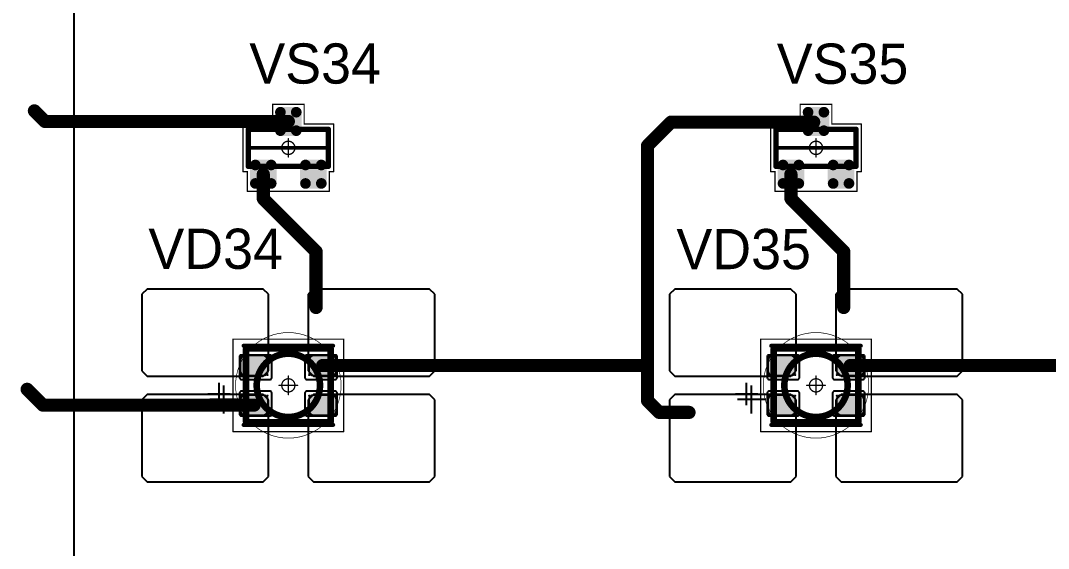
# Model space of a CAD drawing. Header units: millimetres. Extents: x 0 to 400, y 0 to 511.
# Drawn here: x 49.85 to 88.81, y 235.32 to 255.32 of the extents above; entities that cross this region are included whole.
import ezdxf

# ---------------------------------------------------------------- set-up
doc = ezdxf.new("R2010")
doc.units = ezdxf.units.MM
for name, color, linetype in [('Mechanical13', 56, 'Continuous'), ('Mechanical15', 56, 'Continuous'), ('Mechanical2', 216, 'Continuous'), ('TopLayer', 1, 'Continuous'), ('TopOverlay', 2, 'Continuous'), ('TopPaste', 8, 'Continuous'), ('TopSolder', 216, 'Continuous')]:
    doc.layers.add(name, color=color, linetype=linetype)

# ---------------------------------------------------------------- blocks, each defined once
blk = doc.blocks.new('SOT23_562')
at = {"layer": 'Mechanical13', "const_width": 0.2}
for points in [[(-0.7, 1.52), (0.7, 1.52)], [(-0.7, 1.52), (-0.7, -1.52)], [(0.7, 1.52), (0.7, -1.52)], [(-0.7, -1.52), (0.7, -1.52)]]:
    blk.add_lwpolyline(points, dxfattribs=at)
at = {"layer": 'Mechanical13', "const_width": 0.1}
for points in [[(-0.75, 1.52, 1), (-0.65, 1.52, 1)], [(-0.75, 1.52, 1), (-0.65, 1.52, 1)], [(0.65, 1.52, 1), (0.75, 1.52, 1)], [(0.65, 1.52, 1), (0.75, 1.52, 1)], [(-0.75, -1.52, 1), (-0.65, -1.52, 1)], [(-0.75, -1.52, 1), (-0.65, -1.52, 1)], [(0.65, -1.52, 1), (0.75, -1.52, 1)], [(0.65, -1.52, 1), (0.75, -1.52, 1)]]:
    blk.add_lwpolyline(points, format="xyb", close=True, dxfattribs=at)
at = {"layer": 'Mechanical15', "const_width": 0.05}
for points in [[(-1.65, 1.55), (-1.65, -1.55)], [(-1.65, 1.55), (-0.9, 1.55)], [(-0.9, 1.72), (-0.9, 1.55)], [(-0.9, 1.72), (0.9, 1.72)], [(0.9, 1.72), (0.9, 0.6)], [(0.9, 0.6), (1.65, 0.6)], [(1.65, 0.6), (1.65, -0.6)], [(-0.35, 0), (0.35, 0)], [(0, 0.35), (0, -0.35)], [(0.9, -0.6), (1.65, -0.6)], [(0.9, -0.6), (0.9, -1.72)], [(-1.65, -1.55), (-0.9, -1.55)], [(-0.9, -1.55), (-0.9, -1.72)], [(-0.9, -1.72), (0.9, -1.72)]]:
    blk.add_lwpolyline(points, dxfattribs=at)
at = {"layer": 'Mechanical15'}
for points, const_width in [([(-1.662, 1.55, 1), (-1.637, 1.55, 1)], 0.025), ([(-1.662, 1.55, 1), (-1.637, 1.55, 1)], 0.025), ([(-0.913, 1.72, 1), (-0.888, 1.72, 1)], 0.025), ([(-0.913, 1.72, 1), (-0.888, 1.72, 1)], 0.025), ([(-0.913, 1.55, 1), (-0.888, 1.55, 1)], 0.025), ([(-0.913, 1.55, 1), (-0.888, 1.55, 1)], 0.025), ([(0.888, 1.72, 1), (0.913, 1.72, 1)], 0.025), ([(0.888, 1.72, 1), (0.913, 1.72, 1)], 0.025), ([(0.888, 0.6, 1), (0.913, 0.6, 1)], 0.025), ([(0.888, 0.6, 1), (0.913, 0.6, 1)], 0.025), ([(1.637, 0.6, 1), (1.662, 0.6, 1)], 0.025), ([(1.637, 0.6, 1), (1.662, 0.6, 1)], 0.025), ([(-0.362, 0, 1), (-0.337, 0, 1)], 0.025), ([(0.25, 0, 1), (-0.25, 0, 1)], 0.05), ([(-0.262, 0, 1), (-0.238, 0, 1)], 0.025), ([(-0.012, 0.35, 1), (0.012, 0.35, 1)], 0.025), ([(0.238, 0, 1), (0.262, 0, 1)], 0.025), ([(0.337, 0, 1), (0.362, 0, 1)], 0.025), ([(-0.012, -0.35, 1), (0.012, -0.35, 1)], 0.025), ([(0.888, -0.6, 1), (0.913, -0.6, 1)], 0.025), ([(0.888, -0.6, 1), (0.913, -0.6, 1)], 0.025), ([(1.637, -0.6, 1), (1.662, -0.6, 1)], 0.025), ([(1.637, -0.6, 1), (1.662, -0.6, 1)], 0.025), ([(-1.662, -1.55, 1), (-1.637, -1.55, 1)], 0.025), ([(-1.662, -1.55, 1), (-1.637, -1.55, 1)], 0.025), ([(-0.913, -1.55, 1), (-0.888, -1.55, 1)], 0.025), ([(-0.913, -1.55, 1), (-0.888, -1.55, 1)], 0.025), ([(-0.913, -1.72, 1), (-0.888, -1.72, 1)], 0.025), ([(-0.913, -1.72, 1), (-0.888, -1.72, 1)], 0.025), ([(0.888, -1.72, 1), (0.913, -1.72, 1)], 0.025), ([(0.888, -1.72, 1), (0.913, -1.72, 1)], 0.025)]:
    blk.add_lwpolyline(points, format="xyb", close=True, dxfattribs=dict(at, const_width=const_width))
at = {"layer": 'TopLayer', "const_width": 0.1}
for points in [[(-1.4, 1.25, 1), (-1.3, 1.25, 1)], [(-0.7, 1.25, 1), (-0.6, 1.25, 1)], [(-1.4, 0.65, 1), (-1.3, 0.65, 1)], [(-0.7, 0.65, 1), (-0.6, 0.65, 1)], [(0.6, 0.3, 1), (0.7, 0.3, 1)], [(1.3, 0.3, 1), (1.4, 0.3, 1)], [(0.6, -0.3, 1), (0.7, -0.3, 1)], [(1.3, -0.3, 1), (1.4, -0.3, 1)], [(-1.4, -0.65, 1), (-1.3, -0.65, 1)], [(-0.7, -0.65, 1), (-0.6, -0.65, 1)], [(-1.4, -1.25, 1), (-1.3, -1.25, 1)], [(-0.7, -1.25, 1), (-0.6, -1.25, 1)]]:
    blk.add_lwpolyline(points, format="xyb", close=True, dxfattribs=at)
at = {"layer": 'TopLayer'}
for points in [[(-1.45, 1.25), (-1.45, 0.65), (-0.55, 1.25), (-0.55, 0.65)], [(-1.35, 1.35), (-1.35, 0.55), (-0.65, 1.35), (-0.65, 0.55)], [(0.65, 0.4), (0.65, -0.4), (1.35, 0.4), (1.35, -0.4)], [(0.55, 0.3), (0.55, -0.3), (1.45, 0.3), (1.45, -0.3)], [(-1.45, -0.65), (-1.45, -1.25), (-0.55, -0.65), (-0.55, -1.25)], [(-1.35, -0.55), (-1.35, -1.35), (-0.65, -0.55), (-0.65, -1.35)]]:
    blk.add_solid(points, dxfattribs=at)
at = {"layer": 'TopOverlay', "const_width": 0.15}
blk.add_lwpolyline([(0, 1.5), (0, -1.5)], dxfattribs=at)
at = {"layer": 'TopOverlay', "const_width": 0.075}
for points in [[(-0.038, 1.5, 1), (0.038, 1.5, 1)], [(-0.038, -1.5, 1), (0.038, -1.5, 1)]]:
    blk.add_lwpolyline(points, format="xyb", close=True, dxfattribs=at)
at = {"layer": 'TopPaste', "const_width": 0.075}
for points in [[(-1.387, 1.25, 1), (-1.313, 1.25, 1)], [(-0.687, 1.25, 1), (-0.613, 1.25, 1)], [(-1.387, 0.65, 1), (-1.313, 0.65, 1)], [(-0.687, 0.65, 1), (-0.613, 0.65, 1)], [(0.613, 0.3, 1), (0.687, 0.3, 1)], [(1.313, 0.3, 1), (1.387, 0.3, 1)], [(0.613, -0.3, 1), (0.687, -0.3, 1)], [(1.313, -0.3, 1), (1.387, -0.3, 1)], [(-1.387, -0.65, 1), (-1.313, -0.65, 1)], [(-0.687, -0.65, 1), (-0.613, -0.65, 1)], [(-1.387, -1.25, 1), (-1.313, -1.25, 1)], [(-0.687, -1.25, 1), (-0.613, -1.25, 1)]]:
    blk.add_lwpolyline(points, format="xyb", close=True, dxfattribs=at)
at = {"layer": 'TopPaste'}
for points in [[(-1.425, 1.25), (-1.425, 0.65), (-0.575, 1.25), (-0.575, 0.65)], [(-1.35, 1.325), (-1.35, 0.575), (-0.65, 1.325), (-0.65, 0.575)], [(0.575, 0.3), (0.575, -0.3), (1.425, 0.3), (1.425, -0.3)], [(0.65, 0.375), (0.65, -0.375), (1.35, 0.375), (1.35, -0.375)], [(-1.425, -0.65), (-1.425, -1.25), (-0.575, -0.65), (-0.575, -1.25)], [(-1.35, -0.575), (-1.35, -1.325), (-0.65, -0.575), (-0.65, -1.325)]]:
    blk.add_solid(points, dxfattribs=at)
at = {"layer": 'TopSolder', "const_width": 0.202}
for points in [[(-1.451, 1.25, 1), (-1.249, 1.25, 1)], [(-0.751, 1.25, 1), (-0.549, 1.25, 1)], [(-1.451, 0.65, 1), (-1.249, 0.65, 1)], [(-0.751, 0.65, 1), (-0.549, 0.65, 1)], [(0.549, 0.3, 1), (0.751, 0.3, 1)], [(1.249, 0.3, 1), (1.451, 0.3, 1)], [(0.549, -0.3, 1), (0.751, -0.3, 1)], [(1.249, -0.3, 1), (1.451, -0.3, 1)], [(-1.451, -0.65, 1), (-1.249, -0.65, 1)], [(-0.751, -0.65, 1), (-0.549, -0.65, 1)], [(-1.451, -1.25, 1), (-1.249, -1.25, 1)], [(-0.751, -1.25, 1), (-0.549, -1.25, 1)]]:
    blk.add_lwpolyline(points, format="xyb", close=True, dxfattribs=at)
at = {"layer": 'TopSolder'}
for points in [[(-1.552, 1.25), (-1.552, 0.65), (-0.448, 1.25), (-0.448, 0.65)], [(-1.35, 1.452), (-1.35, 0.448), (-0.65, 1.452), (-0.65, 0.448)], [(0.65, 0.502), (0.65, -0.502), (1.35, 0.502), (1.35, -0.502)], [(0.448, 0.3), (0.448, -0.3), (1.552, 0.3), (1.552, -0.3)], [(-1.552, -0.65), (-1.552, -1.25), (-0.448, -0.65), (-0.448, -1.25)], [(-1.35, -0.448), (-1.35, -1.452), (-0.65, -0.448), (-0.65, -1.452)]]:
    blk.add_solid(points, dxfattribs=at)
blk = doc.blocks.new('SOT23_563')
at = {"layer": 'Mechanical13', "const_width": 0.2}
for points in [[(-0.7, 1.52), (0.7, 1.52)], [(-0.7, 1.52), (-0.7, -1.52)], [(0.7, 1.52), (0.7, -1.52)], [(-0.7, -1.52), (0.7, -1.52)]]:
    blk.add_lwpolyline(points, dxfattribs=at)
at = {"layer": 'Mechanical13', "const_width": 0.1}
for points in [[(-0.75, 1.52, 1), (-0.65, 1.52, 1)], [(-0.75, 1.52, 1), (-0.65, 1.52, 1)], [(0.65, 1.52, 1), (0.75, 1.52, 1)], [(0.65, 1.52, 1), (0.75, 1.52, 1)], [(-0.75, -1.52, 1), (-0.65, -1.52, 1)], [(-0.75, -1.52, 1), (-0.65, -1.52, 1)], [(0.65, -1.52, 1), (0.75, -1.52, 1)], [(0.65, -1.52, 1), (0.75, -1.52, 1)]]:
    blk.add_lwpolyline(points, format="xyb", close=True, dxfattribs=at)
at = {"layer": 'Mechanical15', "const_width": 0.05}
for points in [[(-1.65, 1.55), (-1.65, -1.55)], [(-1.65, 1.55), (-0.9, 1.55)], [(-0.9, 1.72), (-0.9, 1.55)], [(-0.9, 1.72), (0.9, 1.72)], [(0.9, 1.72), (0.9, 0.6)], [(0.9, 0.6), (1.65, 0.6)], [(1.65, 0.6), (1.65, -0.6)], [(-0.35, 0), (0.35, 0)], [(0, 0.35), (0, -0.35)], [(0.9, -0.6), (1.65, -0.6)], [(0.9, -0.6), (0.9, -1.72)], [(-1.65, -1.55), (-0.9, -1.55)], [(-0.9, -1.55), (-0.9, -1.72)], [(-0.9, -1.72), (0.9, -1.72)]]:
    blk.add_lwpolyline(points, dxfattribs=at)
at = {"layer": 'Mechanical15'}
for points, const_width in [([(-1.662, 1.55, 1), (-1.637, 1.55, 1)], 0.025), ([(-1.662, 1.55, 1), (-1.637, 1.55, 1)], 0.025), ([(-0.913, 1.72, 1), (-0.888, 1.72, 1)], 0.025), ([(-0.913, 1.72, 1), (-0.888, 1.72, 1)], 0.025), ([(-0.913, 1.55, 1), (-0.888, 1.55, 1)], 0.025), ([(-0.913, 1.55, 1), (-0.888, 1.55, 1)], 0.025), ([(0.888, 1.72, 1), (0.913, 1.72, 1)], 0.025), ([(0.888, 1.72, 1), (0.913, 1.72, 1)], 0.025), ([(0.888, 0.6, 1), (0.913, 0.6, 1)], 0.025), ([(0.888, 0.6, 1), (0.913, 0.6, 1)], 0.025), ([(1.637, 0.6, 1), (1.662, 0.6, 1)], 0.025), ([(1.637, 0.6, 1), (1.662, 0.6, 1)], 0.025), ([(-0.362, 0, 1), (-0.337, 0, 1)], 0.025), ([(0.25, 0, 1), (-0.25, 0, 1)], 0.05), ([(-0.262, 0, 1), (-0.238, 0, 1)], 0.025), ([(-0.012, 0.35, 1), (0.012, 0.35, 1)], 0.025), ([(0.238, 0, 1), (0.262, 0, 1)], 0.025), ([(0.337, 0, 1), (0.362, 0, 1)], 0.025), ([(-0.012, -0.35, 1), (0.012, -0.35, 1)], 0.025), ([(0.888, -0.6, 1), (0.913, -0.6, 1)], 0.025), ([(0.888, -0.6, 1), (0.913, -0.6, 1)], 0.025), ([(1.637, -0.6, 1), (1.662, -0.6, 1)], 0.025), ([(1.637, -0.6, 1), (1.662, -0.6, 1)], 0.025), ([(-1.662, -1.55, 1), (-1.637, -1.55, 1)], 0.025), ([(-1.662, -1.55, 1), (-1.637, -1.55, 1)], 0.025), ([(-0.913, -1.55, 1), (-0.888, -1.55, 1)], 0.025), ([(-0.913, -1.55, 1), (-0.888, -1.55, 1)], 0.025), ([(-0.913, -1.72, 1), (-0.888, -1.72, 1)], 0.025), ([(-0.913, -1.72, 1), (-0.888, -1.72, 1)], 0.025), ([(0.888, -1.72, 1), (0.913, -1.72, 1)], 0.025), ([(0.888, -1.72, 1), (0.913, -1.72, 1)], 0.025)]:
    blk.add_lwpolyline(points, format="xyb", close=True, dxfattribs=dict(at, const_width=const_width))
at = {"layer": 'TopLayer', "const_width": 0.1}
for points in [[(-1.4, 1.25, 1), (-1.3, 1.25, 1)], [(-0.7, 1.25, 1), (-0.6, 1.25, 1)], [(-1.4, 0.65, 1), (-1.3, 0.65, 1)], [(-0.7, 0.65, 1), (-0.6, 0.65, 1)], [(0.6, 0.3, 1), (0.7, 0.3, 1)], [(1.3, 0.3, 1), (1.4, 0.3, 1)], [(0.6, -0.3, 1), (0.7, -0.3, 1)], [(1.3, -0.3, 1), (1.4, -0.3, 1)], [(-1.4, -0.65, 1), (-1.3, -0.65, 1)], [(-0.7, -0.65, 1), (-0.6, -0.65, 1)], [(-1.4, -1.25, 1), (-1.3, -1.25, 1)], [(-0.7, -1.25, 1), (-0.6, -1.25, 1)]]:
    blk.add_lwpolyline(points, format="xyb", close=True, dxfattribs=at)
at = {"layer": 'TopLayer'}
for points in [[(-1.45, 1.25), (-1.45, 0.65), (-0.55, 1.25), (-0.55, 0.65)], [(-1.35, 1.35), (-1.35, 0.55), (-0.65, 1.35), (-0.65, 0.55)], [(0.65, 0.4), (0.65, -0.4), (1.35, 0.4), (1.35, -0.4)], [(0.55, 0.3), (0.55, -0.3), (1.45, 0.3), (1.45, -0.3)], [(-1.45, -0.65), (-1.45, -1.25), (-0.55, -0.65), (-0.55, -1.25)], [(-1.35, -0.55), (-1.35, -1.35), (-0.65, -0.55), (-0.65, -1.35)]]:
    blk.add_solid(points, dxfattribs=at)
at = {"layer": 'TopOverlay', "const_width": 0.15}
blk.add_lwpolyline([(0, 1.5), (0, -1.5)], dxfattribs=at)
at = {"layer": 'TopOverlay', "const_width": 0.075}
for points in [[(-0.038, 1.5, 1), (0.038, 1.5, 1)], [(-0.038, -1.5, 1), (0.038, -1.5, 1)]]:
    blk.add_lwpolyline(points, format="xyb", close=True, dxfattribs=at)
at = {"layer": 'TopPaste', "const_width": 0.075}
for points in [[(-1.387, 1.25, 1), (-1.313, 1.25, 1)], [(-0.687, 1.25, 1), (-0.613, 1.25, 1)], [(-1.387, 0.65, 1), (-1.313, 0.65, 1)], [(-0.687, 0.65, 1), (-0.613, 0.65, 1)], [(0.613, 0.3, 1), (0.687, 0.3, 1)], [(1.313, 0.3, 1), (1.387, 0.3, 1)], [(0.613, -0.3, 1), (0.687, -0.3, 1)], [(1.313, -0.3, 1), (1.387, -0.3, 1)], [(-1.387, -0.65, 1), (-1.313, -0.65, 1)], [(-0.687, -0.65, 1), (-0.613, -0.65, 1)], [(-1.387, -1.25, 1), (-1.313, -1.25, 1)], [(-0.687, -1.25, 1), (-0.613, -1.25, 1)]]:
    blk.add_lwpolyline(points, format="xyb", close=True, dxfattribs=at)
at = {"layer": 'TopPaste'}
for points in [[(-1.425, 1.25), (-1.425, 0.65), (-0.575, 1.25), (-0.575, 0.65)], [(-1.35, 1.325), (-1.35, 0.575), (-0.65, 1.325), (-0.65, 0.575)], [(0.575, 0.3), (0.575, -0.3), (1.425, 0.3), (1.425, -0.3)], [(0.65, 0.375), (0.65, -0.375), (1.35, 0.375), (1.35, -0.375)], [(-1.425, -0.65), (-1.425, -1.25), (-0.575, -0.65), (-0.575, -1.25)], [(-1.35, -0.575), (-1.35, -1.325), (-0.65, -0.575), (-0.65, -1.325)]]:
    blk.add_solid(points, dxfattribs=at)
at = {"layer": 'TopSolder', "const_width": 0.202}
for points in [[(-1.451, 1.25, 1), (-1.249, 1.25, 1)], [(-0.751, 1.25, 1), (-0.549, 1.25, 1)], [(-1.451, 0.65, 1), (-1.249, 0.65, 1)], [(-0.751, 0.65, 1), (-0.549, 0.65, 1)], [(0.549, 0.3, 1), (0.751, 0.3, 1)], [(1.249, 0.3, 1), (1.451, 0.3, 1)], [(0.549, -0.3, 1), (0.751, -0.3, 1)], [(1.249, -0.3, 1), (1.451, -0.3, 1)], [(-1.451, -0.65, 1), (-1.249, -0.65, 1)], [(-0.751, -0.65, 1), (-0.549, -0.65, 1)], [(-1.451, -1.25, 1), (-1.249, -1.25, 1)], [(-0.751, -1.25, 1), (-0.549, -1.25, 1)]]:
    blk.add_lwpolyline(points, format="xyb", close=True, dxfattribs=at)
at = {"layer": 'TopSolder'}
for points in [[(-1.552, 1.25), (-1.552, 0.65), (-0.448, 1.25), (-0.448, 0.65)], [(-1.35, 1.452), (-1.35, 0.448), (-0.65, 1.452), (-0.65, 0.448)], [(0.65, 0.502), (0.65, -0.502), (1.35, 0.502), (1.35, -0.502)], [(0.448, 0.3), (0.448, -0.3), (1.552, 0.3), (1.552, -0.3)], [(-1.552, -0.65), (-1.552, -1.25), (-0.448, -0.65), (-0.448, -1.25)], [(-1.35, -0.448), (-1.35, -1.452), (-0.65, -0.448), (-0.65, -1.452)]]:
    blk.add_solid(points, dxfattribs=at)
blk = doc.blocks.new('E65F_766')
at = {"layer": 'Mechanical13'}
for p, q in [((2.441, 1.071), (2.441, 0)), ((1.905, 0.536), (2.976, 0.536))]:
    blk.add_line(p, q, dxfattribs=at)
at = {"layer": 'Mechanical13', "const_width": 0.25}
for points in [[(-1.6, 1.4), (-1.6, -1.4)], [(1.6, 1.4), (-1.6, 1.4)], [(1.6, 1.4), (1.6, -1.4)], [(1.6, -1.4), (-1.6, -1.4)]]:
    blk.add_lwpolyline(points, dxfattribs=at)
at = {"layer": 'Mechanical13'}
for points, const_width in [([(-1.663, 1.4, 1), (-1.538, 1.4, 1)], 0.125), ([(-1.663, 1.4, 1), (-1.538, 1.4, 1)], 0.125), ([(1.2, 0, 1), (-1.2, 0, 1)], 0.25), ([(1.537, 1.4, 1), (1.662, 1.4, 1)], 0.125), ([(1.537, 1.4, 1), (1.662, 1.4, 1)], 0.125), ([(-1.263, 0, 1), (-1.138, 0, 1)], 0.125), ([(1.137, 0, 1), (1.262, 0, 1)], 0.125), ([(-1.663, -1.4, 1), (-1.538, -1.4, 1)], 0.125), ([(-1.663, -1.4, 1), (-1.538, -1.4, 1)], 0.125), ([(1.537, -1.4, 1), (1.662, -1.4, 1)], 0.125), ([(1.537, -1.4, 1), (1.662, -1.4, 1)], 0.125)]:
    blk.add_lwpolyline(points, format="xyb", close=True, dxfattribs=dict(at, const_width=const_width))
at = {"layer": 'Mechanical15', "const_width": 0.05}
for points in [[(2.1, 1.75), (-2.1, 1.75)], [(-2.1, 1.75), (-2.1, -1.75)], [(2.1, 1.75), (2.1, -1.75)], [(0.35, 0), (-0.35, 0)], [(0.35, 0), (-0.35, 0)], [(0, 0.35), (0, -0.35)], [(0, 0.35), (0, -0.35)], [(2.1, -1.75), (-2.1, -1.75)]]:
    blk.add_lwpolyline(points, dxfattribs=at)
at = {"layer": 'Mechanical15'}
for points, const_width in [([(-2.113, 1.75, 1), (-2.088, 1.75, 1)], 0.025), ([(-2.113, 1.75, 1), (-2.088, 1.75, 1)], 0.025), ([(2.087, 1.75, 1), (2.112, 1.75, 1)], 0.025), ([(2.087, 1.75, 1), (2.112, 1.75, 1)], 0.025), ([(-0.363, 0, 1), (-0.338, 0, 1)], 0.025), ([(-0.363, 0, 1), (-0.338, 0, 1)], 0.025), ([(0.25, 0, 1), (-0.25, 0, 1)], 0.05), ([(0.25, 0, 1), (-0.25, 0, 1)], 0.05), ([(-0.263, 0, 1), (-0.238, 0, 1)], 0.025), ([(-0.263, 0, 1), (-0.238, 0, 1)], 0.025), ([(-0.013, 0.35, 1), (0.012, 0.35, 1)], 0.025), ([(-0.013, 0.35, 1), (0.012, 0.35, 1)], 0.025), ([(0.237, 0, 1), (0.262, 0, 1)], 0.025), ([(0.237, 0, 1), (0.262, 0, 1)], 0.025), ([(0.337, 0, 1), (0.362, 0, 1)], 0.025), ([(0.337, 0, 1), (0.362, 0, 1)], 0.025), ([(-0.013, -0.35, 1), (0.012, -0.35, 1)], 0.025), ([(-0.013, -0.35, 1), (0.012, -0.35, 1)], 0.025), ([(-2.113, -1.75, 1), (-2.088, -1.75, 1)], 0.025), ([(-2.113, -1.75, 1), (-2.088, -1.75, 1)], 0.025), ([(2.087, -1.75, 1), (2.112, -1.75, 1)], 0.025), ([(2.087, -1.75, 1), (2.112, -1.75, 1)], 0.025)]:
    blk.add_lwpolyline(points, format="xyb", close=True, dxfattribs=dict(at, const_width=const_width))
at = {"layer": 'TopLayer'}
for p, q in [((-5.35, 3.65), (-5.55, 3.45)), ((-0.95, 3.65), (-5.35, 3.65)), ((-5.35, 3.65), (-5.35, 3.65)), ((-0.75, 3.45), (-0.95, 3.65)), ((0.95, 3.65), (0.75, 3.45)), ((5.35, 3.65), (0.95, 3.65)), ((0.95, 3.65), (0.95, 3.65)), ((5.55, 3.45), (5.35, 3.65)), ((-5.55, 3.45), (-5.55, 3.45)), ((-5.55, 3.45), (-5.55, 0.55)), ((-0.75, 0.55), (-0.75, 3.45)), ((0.75, 3.45), (0.75, 3.45)), ((0.75, 3.45), (0.75, 0.55)), ((5.55, 0.55), (5.55, 3.45)), ((-5.55, 0.55), (-5.35, 0.35)), ((-0.95, 0.35), (-0.75, 0.55)), ((0.75, 0.55), (0.95, 0.35)), ((5.35, 0.35), (5.55, 0.55)), ((-5.35, 0.35), (-0.95, 0.35)), ((0.95, 0.35), (5.35, 0.35)), ((-5.35, -0.35), (-5.55, -0.55)), ((-0.95, -0.35), (-5.35, -0.35)), ((-5.35, -0.35), (-5.35, -0.35)), ((-0.75, -0.55), (-0.95, -0.35)), ((0.95, -0.35), (0.75, -0.55)), ((5.35, -0.35), (0.95, -0.35)), ((0.95, -0.35), (0.95, -0.35)), ((5.55, -0.55), (5.35, -0.35)), ((-5.55, -0.55), (-5.55, -0.55)), ((-5.55, -0.55), (-5.55, -3.45)), ((-0.75, -3.45), (-0.75, -0.55)), ((0.75, -0.55), (0.75, -0.55)), ((0.75, -0.55), (0.75, -3.45)), ((5.55, -3.45), (5.55, -0.55)), ((-5.55, -3.45), (-5.35, -3.65)), ((-0.95, -3.65), (-0.75, -3.45)), ((0.75, -3.45), (0.95, -3.65)), ((5.35, -3.65), (5.55, -3.45)), ((-5.35, -3.65), (-0.95, -3.65)), ((0.95, -3.65), (5.35, -3.65))]:
    blk.add_line(p, q, dxfattribs=at)
at = {"layer": 'TopLayer', "const_width": 0.04}
for points in [[(-1.83, 1.11, 1), (-1.79, 1.11, 1)], [(-0.81, 1.11, 1), (-0.77, 1.11, 1)], [(0.77, 1.11, 1), (0.81, 1.11, 1)], [(1.79, 1.11, 1), (1.83, 1.11, 1)], [(-1.83, 0.39, 1), (-1.79, 0.39, 1)], [(-0.81, 0.39, 1), (-0.77, 0.39, 1)], [(0.77, 0.39, 1), (0.81, 0.39, 1)], [(1.79, 0.39, 1), (1.83, 0.39, 1)], [(-1.83, -0.39, 1), (-1.79, -0.39, 1)], [(-0.81, -0.39, 1), (-0.77, -0.39, 1)], [(0.77, -0.39, 1), (0.81, -0.39, 1)], [(1.79, -0.39, 1), (1.83, -0.39, 1)], [(-1.83, -1.11, 1), (-1.79, -1.11, 1)], [(-0.81, -1.11, 1), (-0.77, -1.11, 1)], [(0.77, -1.11, 1), (0.81, -1.11, 1)], [(1.79, -1.11, 1), (1.83, -1.11, 1)]]:
    blk.add_lwpolyline(points, format="xyb", close=True, dxfattribs=at)
at = {"layer": 'TopLayer'}
for points in [[(-1.85, 1.11), (-1.85, 0.39), (-0.75, 1.11), (-0.75, 0.39)], [(-1.81, 1.15), (-1.81, 0.35), (-0.79, 1.15), (-0.79, 0.35)], [(0.75, 1.11), (0.75, 0.39), (1.85, 1.11), (1.85, 0.39)], [(0.79, 1.15), (0.79, 0.35), (1.81, 1.15), (1.81, 0.35)], [(-1.81, -0.35), (-1.81, -1.15), (-0.79, -0.35), (-0.79, -1.15)], [(0.79, -0.35), (0.79, -1.15), (1.81, -0.35), (1.81, -1.15)], [(-1.85, -0.39), (-1.85, -1.11), (-0.75, -0.39), (-0.75, -1.11)], [(0.75, -0.39), (0.75, -1.11), (1.85, -0.39), (1.85, -1.11)]]:
    blk.add_solid(points, dxfattribs=at)
at = {"layer": 'TopOverlay'}
for p, q in [((2.628, 0.757), (2.628, -0.1)), ((2.2, 0.328), (3.057, 0.328))]:
    blk.add_line(p, q, dxfattribs=at)
at = {"layer": 'TopOverlay', "const_width": 0.15}
for points in [[(1.7, 1.5), (-1.7, 1.5)], [(1.7, -1.5), (-1.7, -1.5)]]:
    blk.add_lwpolyline(points, dxfattribs=at)
at = {"layer": 'TopOverlay', "const_width": 0.075}
for points in [[(-1.738, 1.5, 1), (-1.663, 1.5, 1)], [(1.662, 1.5, 1), (1.737, 1.5, 1)], [(-1.738, -1.5, 1), (-1.663, -1.5, 1)], [(1.662, -1.5, 1), (1.737, -1.5, 1)]]:
    blk.add_lwpolyline(points, format="xyb", close=True, dxfattribs=at)
at = {"layer": 'TopPaste'}
for p, q in [((-1.814, 1.011), (-1.829, 0.938)), ((-1.829, 0.938), (-1.829, 0.563)), ((-1.773, 1.073), (-1.814, 1.011)), ((-1.711, 1.114), (-1.773, 1.073)), ((-1.638, 1.129), (-1.711, 1.114)), ((-0.963, 1.129), (-1.638, 1.129)), ((-0.889, 1.114), (-0.963, 1.129)), ((-0.827, 1.073), (-0.889, 1.114)), ((-0.786, 1.011), (-0.827, 1.073)), ((-0.771, 0.938), (-0.786, 1.011)), ((-0.771, 0.563), (-0.771, 0.938)), ((0.786, 1.011), (0.771, 0.938)), ((0.771, 0.938), (0.771, 0.563)), ((0.827, 1.073), (0.786, 1.011)), ((0.889, 1.114), (0.827, 1.073)), ((0.962, 1.129), (0.889, 1.114)), ((1.637, 1.129), (0.962, 1.129)), ((1.711, 1.114), (1.637, 1.129)), ((1.773, 1.073), (1.711, 1.114)), ((1.814, 1.011), (1.773, 1.073)), ((1.829, 0.938), (1.814, 1.011)), ((1.829, 0.563), (1.829, 0.938)), ((-1.829, 0.563), (-1.814, 0.489)), ((-1.814, 0.489), (-1.773, 0.427)), ((-1.773, 0.427), (-1.711, 0.386)), ((-0.889, 0.386), (-0.827, 0.427)), ((-0.827, 0.427), (-0.786, 0.489)), ((-0.786, 0.489), (-0.771, 0.563)), ((0.771, 0.563), (0.786, 0.489)), ((0.786, 0.489), (0.827, 0.427)), ((0.827, 0.427), (0.889, 0.386)), ((1.711, 0.386), (1.773, 0.427)), ((1.773, 0.427), (1.814, 0.489)), ((1.814, 0.489), (1.829, 0.563)), ((-1.711, 0.386), (-1.638, 0.371)), ((-1.638, 0.371), (-0.963, 0.371)), ((-0.963, 0.371), (-0.889, 0.386)), ((0.889, 0.386), (0.962, 0.371)), ((0.962, 0.371), (1.637, 0.371)), ((1.637, 0.371), (1.711, 0.386)), ((-1.711, -0.386), (-1.773, -0.427)), ((-1.638, -0.371), (-1.711, -0.386)), ((-0.963, -0.371), (-1.638, -0.371)), ((-0.889, -0.386), (-0.963, -0.371)), ((-0.827, -0.427), (-0.889, -0.386)), ((0.889, -0.386), (0.827, -0.427)), ((0.962, -0.371), (0.889, -0.386)), ((1.637, -0.371), (0.962, -0.371)), ((1.711, -0.386), (1.637, -0.371)), ((1.773, -0.427), (1.711, -0.386)), ((-1.814, -0.489), (-1.829, -0.563)), ((-1.829, -0.563), (-1.829, -0.938)), ((-1.773, -0.427), (-1.814, -0.489)), ((-0.786, -0.489), (-0.827, -0.427)), ((-0.771, -0.563), (-0.786, -0.489)), ((-0.771, -0.938), (-0.771, -0.563)), ((0.786, -0.489), (0.771, -0.563)), ((0.771, -0.563), (0.771, -0.938)), ((0.827, -0.427), (0.786, -0.489)), ((1.814, -0.489), (1.773, -0.427)), ((1.829, -0.563), (1.814, -0.489)), ((1.829, -0.938), (1.829, -0.563)), ((-1.829, -0.938), (-1.814, -1.011)), ((-1.814, -1.011), (-1.773, -1.073)), ((-1.773, -1.073), (-1.711, -1.114)), ((-1.711, -1.114), (-1.638, -1.129)), ((-1.638, -1.129), (-0.963, -1.129)), ((-0.963, -1.129), (-0.889, -1.114)), ((-0.889, -1.114), (-0.827, -1.073)), ((-0.827, -1.073), (-0.786, -1.011)), ((-0.786, -1.011), (-0.771, -0.938)), ((0.771, -0.938), (0.786, -1.011)), ((0.786, -1.011), (0.827, -1.073)), ((0.827, -1.073), (0.889, -1.114)), ((0.889, -1.114), (0.962, -1.129)), ((0.962, -1.129), (1.637, -1.129)), ((1.637, -1.129), (1.711, -1.114)), ((1.711, -1.114), (1.773, -1.073)), ((1.773, -1.073), (1.814, -1.011)), ((1.814, -1.011), (1.829, -0.938))]:
    blk.add_line(p, q, dxfattribs=at)
at = {"layer": 'TopSolder'}
for p, q in [((-1.842, 1.129), (-1.85, 1.111)), ((-1.85, 1.111), (-1.85, 1.101)), ((-1.85, 1.101), (-1.85, 1.101)), ((-1.85, 1.101), (-1.85, 0.301)), ((-1.828, 1.143), (-1.842, 1.129)), ((-1.81, 1.151), (-1.828, 1.143)), ((-1.8, 1.151), (-1.81, 1.151)), ((-0.7, 1.151), (-1.8, 1.151)), ((-0.685, 1.151), (-0.7, 1.151)), ((-0.7, 1.151), (-0.7, 1.151)), ((-0.658, 1.139), (-0.685, 1.151)), ((-0.636, 1.118), (-0.658, 1.139)), ((-0.625, 1.09), (-0.636, 1.118)), ((-0.625, 1.076), (-0.625, 1.09)), ((-0.625, 0.301), (-0.625, 1.076)), ((0.636, 1.118), (0.625, 1.09)), ((0.625, 1.09), (0.625, 1.076)), ((0.625, 1.076), (0.625, 1.076)), ((0.625, 1.076), (0.625, 0.301)), ((0.657, 1.139), (0.636, 1.118)), ((0.685, 1.151), (0.657, 1.139)), ((0.7, 1.151), (0.685, 1.151)), ((1.8, 1.151), (0.7, 1.151)), ((1.81, 1.151), (1.8, 1.151)), ((1.8, 1.151), (1.8, 1.151)), ((1.828, 1.143), (1.81, 1.151)), ((1.842, 1.129), (1.828, 1.143)), ((1.85, 1.111), (1.842, 1.129)), ((1.85, 1.101), (1.85, 1.111)), ((1.85, 0.301), (1.85, 1.101)), ((-1.85, 0.301), (-1.85, 0.286)), ((-1.85, 0.286), (-1.839, 0.258)), ((-1.839, 0.258), (-1.818, 0.237)), ((-1.818, 0.237), (-1.79, 0.226)), ((-1.79, 0.226), (-1.775, 0.226)), ((-1.775, 0.226), (-1.775, 0.226)), ((-1.775, 0.226), (-0.7, 0.226)), ((-0.7, 0.226), (-0.685, 0.226)), ((-0.685, 0.226), (-0.658, 0.237)), ((-0.658, 0.237), (-0.636, 0.258)), ((-0.636, 0.258), (-0.625, 0.286)), ((-0.625, 0.286), (-0.625, 0.301)), ((-0.625, 0.301), (-0.625, 0.301)), ((0.625, 0.301), (0.625, 0.286)), ((0.625, 0.286), (0.636, 0.258)), ((0.636, 0.258), (0.657, 0.237)), ((0.657, 0.237), (0.685, 0.226)), ((0.685, 0.226), (0.7, 0.226)), ((0.7, 0.226), (0.7, 0.226)), ((0.7, 0.226), (1.775, 0.226)), ((1.775, 0.226), (1.79, 0.226)), ((1.79, 0.226), (1.817, 0.237)), ((1.817, 0.237), (1.839, 0.258)), ((1.839, 0.258), (1.85, 0.286)), ((1.85, 0.286), (1.85, 0.301)), ((1.85, 0.301), (1.85, 0.301)), ((-1.839, -0.257), (-1.85, -0.285)), ((-1.85, -0.285), (-1.85, -0.299)), ((-1.85, -0.299), (-1.85, -0.299)), ((-1.85, -0.299), (-1.85, -1.099)), ((-1.818, -0.236), (-1.839, -0.257)), ((-1.79, -0.224), (-1.818, -0.236)), ((-1.775, -0.224), (-1.79, -0.224)), ((-0.7, -0.224), (-1.775, -0.224)), ((-0.685, -0.224), (-0.7, -0.224)), ((-0.7, -0.224), (-0.7, -0.224)), ((-0.658, -0.236), (-0.685, -0.224)), ((-0.636, -0.257), (-0.658, -0.236)), ((-0.625, -0.285), (-0.636, -0.257)), ((-0.625, -0.299), (-0.625, -0.285)), ((-0.625, -1.074), (-0.625, -0.299)), ((0.636, -0.257), (0.625, -0.285)), ((0.625, -0.285), (0.625, -0.299)), ((0.625, -0.299), (0.625, -0.299)), ((0.625, -0.299), (0.625, -1.074)), ((0.657, -0.236), (0.636, -0.257)), ((0.685, -0.224), (0.657, -0.236)), ((0.7, -0.224), (0.685, -0.224)), ((1.775, -0.224), (0.7, -0.224)), ((1.79, -0.224), (1.775, -0.224)), ((1.775, -0.224), (1.775, -0.224)), ((1.817, -0.236), (1.79, -0.224)), ((1.839, -0.257), (1.817, -0.236)), ((1.85, -0.285), (1.839, -0.257)), ((1.85, -0.299), (1.85, -0.285)), ((1.85, -1.099), (1.85, -0.299)), ((-1.85, -1.099), (-1.85, -1.109)), ((-1.85, -1.109), (-1.842, -1.128)), ((-1.842, -1.128), (-1.828, -1.142)), ((-1.828, -1.142), (-1.81, -1.149)), ((-1.81, -1.149), (-1.8, -1.149)), ((-1.8, -1.149), (-0.7, -1.149)), ((-1.8, -1.149), (-1.8, -1.149)), ((-0.7, -1.149), (-0.685, -1.149)), ((-0.685, -1.149), (-0.658, -1.138)), ((-0.658, -1.138), (-0.636, -1.117)), ((-0.636, -1.117), (-0.625, -1.089)), ((-0.625, -1.089), (-0.625, -1.074)), ((-0.625, -1.074), (-0.625, -1.074)), ((0.625, -1.074), (0.625, -1.089)), ((0.625, -1.089), (0.636, -1.117)), ((0.636, -1.117), (0.657, -1.138)), ((0.657, -1.138), (0.685, -1.149)), ((0.685, -1.149), (0.7, -1.149)), ((0.7, -1.149), (1.8, -1.149)), ((0.7, -1.149), (0.7, -1.149)), ((1.8, -1.149), (1.81, -1.149)), ((1.81, -1.149), (1.828, -1.142)), ((1.828, -1.142), (1.842, -1.128)), ((1.842, -1.128), (1.85, -1.109)), ((1.85, -1.109), (1.85, -1.099)), ((1.85, -1.099), (1.85, -1.099))]:
    blk.add_line(p, q, dxfattribs=at)
blk = doc.blocks.new('E65F_767')
at = {"layer": 'Mechanical13'}
for p, q in [((2.441, 1.071), (2.441, 0)), ((1.905, 0.536), (2.976, 0.536))]:
    blk.add_line(p, q, dxfattribs=at)
at = {"layer": 'Mechanical13', "const_width": 0.25}
for points in [[(-1.6, 1.4), (-1.6, -1.4)], [(1.6, 1.4), (-1.6, 1.4)], [(1.6, 1.4), (1.6, -1.4)], [(1.6, -1.4), (-1.6, -1.4)]]:
    blk.add_lwpolyline(points, dxfattribs=at)
at = {"layer": 'Mechanical13'}
for points, const_width in [([(-1.663, 1.4, 1), (-1.538, 1.4, 1)], 0.125), ([(-1.663, 1.4, 1), (-1.538, 1.4, 1)], 0.125), ([(1.2, 0, 1), (-1.2, 0, 1)], 0.25), ([(1.537, 1.4, 1), (1.662, 1.4, 1)], 0.125), ([(1.537, 1.4, 1), (1.662, 1.4, 1)], 0.125), ([(-1.263, 0, 1), (-1.138, 0, 1)], 0.125), ([(1.137, 0, 1), (1.262, 0, 1)], 0.125), ([(-1.663, -1.4, 1), (-1.538, -1.4, 1)], 0.125), ([(-1.663, -1.4, 1), (-1.538, -1.4, 1)], 0.125), ([(1.537, -1.4, 1), (1.662, -1.4, 1)], 0.125), ([(1.537, -1.4, 1), (1.662, -1.4, 1)], 0.125)]:
    blk.add_lwpolyline(points, format="xyb", close=True, dxfattribs=dict(at, const_width=const_width))
at = {"layer": 'Mechanical15', "const_width": 0.05}
for points in [[(2.1, 1.75), (-2.1, 1.75)], [(-2.1, 1.75), (-2.1, -1.75)], [(2.1, 1.75), (2.1, -1.75)], [(0.35, 0), (-0.35, 0)], [(0.35, 0), (-0.35, 0)], [(0, 0.35), (0, -0.35)], [(0, 0.35), (0, -0.35)], [(2.1, -1.75), (-2.1, -1.75)]]:
    blk.add_lwpolyline(points, dxfattribs=at)
at = {"layer": 'Mechanical15'}
for points, const_width in [([(-2.113, 1.75, 1), (-2.088, 1.75, 1)], 0.025), ([(-2.113, 1.75, 1), (-2.088, 1.75, 1)], 0.025), ([(2.087, 1.75, 1), (2.112, 1.75, 1)], 0.025), ([(2.087, 1.75, 1), (2.112, 1.75, 1)], 0.025), ([(-0.363, 0, 1), (-0.338, 0, 1)], 0.025), ([(-0.363, 0, 1), (-0.338, 0, 1)], 0.025), ([(0.25, 0, 1), (-0.25, 0, 1)], 0.05), ([(0.25, 0, 1), (-0.25, 0, 1)], 0.05), ([(-0.263, 0, 1), (-0.238, 0, 1)], 0.025), ([(-0.263, 0, 1), (-0.238, 0, 1)], 0.025), ([(-0.013, 0.35, 1), (0.012, 0.35, 1)], 0.025), ([(-0.013, 0.35, 1), (0.012, 0.35, 1)], 0.025), ([(0.237, 0, 1), (0.262, 0, 1)], 0.025), ([(0.237, 0, 1), (0.262, 0, 1)], 0.025), ([(0.337, 0, 1), (0.362, 0, 1)], 0.025), ([(0.337, 0, 1), (0.362, 0, 1)], 0.025), ([(-0.013, -0.35, 1), (0.012, -0.35, 1)], 0.025), ([(-0.013, -0.35, 1), (0.012, -0.35, 1)], 0.025), ([(-2.113, -1.75, 1), (-2.088, -1.75, 1)], 0.025), ([(-2.113, -1.75, 1), (-2.088, -1.75, 1)], 0.025), ([(2.087, -1.75, 1), (2.112, -1.75, 1)], 0.025), ([(2.087, -1.75, 1), (2.112, -1.75, 1)], 0.025)]:
    blk.add_lwpolyline(points, format="xyb", close=True, dxfattribs=dict(at, const_width=const_width))
at = {"layer": 'TopLayer'}
for p, q in [((-5.35, 3.65), (-5.55, 3.45)), ((-0.95, 3.65), (-5.35, 3.65)), ((-5.35, 3.65), (-5.35, 3.65)), ((-0.75, 3.45), (-0.95, 3.65)), ((0.95, 3.65), (0.75, 3.45)), ((5.35, 3.65), (0.95, 3.65)), ((0.95, 3.65), (0.95, 3.65)), ((5.55, 3.45), (5.35, 3.65)), ((-5.55, 3.45), (-5.55, 3.45)), ((-5.55, 3.45), (-5.55, 0.55)), ((-0.75, 0.55), (-0.75, 3.45)), ((0.75, 3.45), (0.75, 3.45)), ((0.75, 3.45), (0.75, 0.55)), ((5.55, 0.55), (5.55, 3.45)), ((-5.55, 0.55), (-5.35, 0.35)), ((-0.95, 0.35), (-0.75, 0.55)), ((0.75, 0.55), (0.95, 0.35)), ((5.35, 0.35), (5.55, 0.55)), ((-5.35, 0.35), (-0.95, 0.35)), ((0.95, 0.35), (5.35, 0.35)), ((-5.35, -0.35), (-5.55, -0.55)), ((-0.95, -0.35), (-5.35, -0.35)), ((-5.35, -0.35), (-5.35, -0.35)), ((-0.75, -0.55), (-0.95, -0.35)), ((0.95, -0.35), (0.75, -0.55)), ((5.35, -0.35), (0.95, -0.35)), ((0.95, -0.35), (0.95, -0.35)), ((5.55, -0.55), (5.35, -0.35)), ((-5.55, -0.55), (-5.55, -0.55)), ((-5.55, -0.55), (-5.55, -3.45)), ((-0.75, -3.45), (-0.75, -0.55)), ((0.75, -0.55), (0.75, -0.55)), ((0.75, -0.55), (0.75, -3.45)), ((5.55, -3.45), (5.55, -0.55)), ((-5.55, -3.45), (-5.35, -3.65)), ((-0.95, -3.65), (-0.75, -3.45)), ((0.75, -3.45), (0.95, -3.65)), ((5.35, -3.65), (5.55, -3.45)), ((-5.35, -3.65), (-0.95, -3.65)), ((0.95, -3.65), (5.35, -3.65))]:
    blk.add_line(p, q, dxfattribs=at)
at = {"layer": 'TopLayer', "const_width": 0.04}
for points in [[(-1.83, 1.11, 1), (-1.79, 1.11, 1)], [(-0.81, 1.11, 1), (-0.77, 1.11, 1)], [(0.77, 1.11, 1), (0.81, 1.11, 1)], [(1.79, 1.11, 1), (1.83, 1.11, 1)], [(-1.83, 0.39, 1), (-1.79, 0.39, 1)], [(-0.81, 0.39, 1), (-0.77, 0.39, 1)], [(0.77, 0.39, 1), (0.81, 0.39, 1)], [(1.79, 0.39, 1), (1.83, 0.39, 1)], [(-1.83, -0.39, 1), (-1.79, -0.39, 1)], [(-0.81, -0.39, 1), (-0.77, -0.39, 1)], [(0.77, -0.39, 1), (0.81, -0.39, 1)], [(1.79, -0.39, 1), (1.83, -0.39, 1)], [(-1.83, -1.11, 1), (-1.79, -1.11, 1)], [(-0.81, -1.11, 1), (-0.77, -1.11, 1)], [(0.77, -1.11, 1), (0.81, -1.11, 1)], [(1.79, -1.11, 1), (1.83, -1.11, 1)]]:
    blk.add_lwpolyline(points, format="xyb", close=True, dxfattribs=at)
at = {"layer": 'TopLayer'}
for points in [[(-1.85, 1.11), (-1.85, 0.39), (-0.75, 1.11), (-0.75, 0.39)], [(-1.81, 1.15), (-1.81, 0.35), (-0.79, 1.15), (-0.79, 0.35)], [(0.75, 1.11), (0.75, 0.39), (1.85, 1.11), (1.85, 0.39)], [(0.79, 1.15), (0.79, 0.35), (1.81, 1.15), (1.81, 0.35)], [(-1.81, -0.35), (-1.81, -1.15), (-0.79, -0.35), (-0.79, -1.15)], [(0.79, -0.35), (0.79, -1.15), (1.81, -0.35), (1.81, -1.15)], [(-1.85, -0.39), (-1.85, -1.11), (-0.75, -0.39), (-0.75, -1.11)], [(0.75, -0.39), (0.75, -1.11), (1.85, -0.39), (1.85, -1.11)]]:
    blk.add_solid(points, dxfattribs=at)
at = {"layer": 'TopOverlay'}
for p, q in [((2.628, 0.757), (2.628, -0.1)), ((2.2, 0.328), (3.057, 0.328))]:
    blk.add_line(p, q, dxfattribs=at)
at = {"layer": 'TopOverlay', "const_width": 0.15}
for points in [[(1.7, 1.5), (-1.7, 1.5)], [(1.7, -1.5), (-1.7, -1.5)]]:
    blk.add_lwpolyline(points, dxfattribs=at)
at = {"layer": 'TopOverlay', "const_width": 0.075}
for points in [[(-1.738, 1.5, 1), (-1.663, 1.5, 1)], [(1.662, 1.5, 1), (1.737, 1.5, 1)], [(-1.738, -1.5, 1), (-1.663, -1.5, 1)], [(1.662, -1.5, 1), (1.737, -1.5, 1)]]:
    blk.add_lwpolyline(points, format="xyb", close=True, dxfattribs=at)
at = {"layer": 'TopPaste'}
for p, q in [((-1.814, 1.011), (-1.829, 0.938)), ((-1.829, 0.938), (-1.829, 0.563)), ((-1.773, 1.073), (-1.814, 1.011)), ((-1.711, 1.114), (-1.773, 1.073)), ((-1.638, 1.129), (-1.711, 1.114)), ((-0.963, 1.129), (-1.638, 1.129)), ((-0.889, 1.114), (-0.963, 1.129)), ((-0.827, 1.073), (-0.889, 1.114)), ((-0.786, 1.011), (-0.827, 1.073)), ((-0.771, 0.938), (-0.786, 1.011)), ((-0.771, 0.563), (-0.771, 0.938)), ((0.786, 1.011), (0.771, 0.938)), ((0.771, 0.938), (0.771, 0.563)), ((0.827, 1.073), (0.786, 1.011)), ((0.889, 1.114), (0.827, 1.073)), ((0.962, 1.129), (0.889, 1.114)), ((1.637, 1.129), (0.962, 1.129)), ((1.711, 1.114), (1.637, 1.129)), ((1.773, 1.073), (1.711, 1.114)), ((1.814, 1.011), (1.773, 1.073)), ((1.829, 0.938), (1.814, 1.011)), ((1.829, 0.563), (1.829, 0.938)), ((-1.829, 0.563), (-1.814, 0.489)), ((-1.814, 0.489), (-1.773, 0.427)), ((-1.773, 0.427), (-1.711, 0.386)), ((-0.889, 0.386), (-0.827, 0.427)), ((-0.827, 0.427), (-0.786, 0.489)), ((-0.786, 0.489), (-0.771, 0.563)), ((0.771, 0.563), (0.786, 0.489)), ((0.786, 0.489), (0.827, 0.427)), ((0.827, 0.427), (0.889, 0.386)), ((1.711, 0.386), (1.773, 0.427)), ((1.773, 0.427), (1.814, 0.489)), ((1.814, 0.489), (1.829, 0.563)), ((-1.711, 0.386), (-1.638, 0.371)), ((-1.638, 0.371), (-0.963, 0.371)), ((-0.963, 0.371), (-0.889, 0.386)), ((0.889, 0.386), (0.962, 0.371)), ((0.962, 0.371), (1.637, 0.371)), ((1.637, 0.371), (1.711, 0.386)), ((-1.711, -0.386), (-1.773, -0.427)), ((-1.638, -0.371), (-1.711, -0.386)), ((-0.963, -0.371), (-1.638, -0.371)), ((-0.889, -0.386), (-0.963, -0.371)), ((-0.827, -0.427), (-0.889, -0.386)), ((0.889, -0.386), (0.827, -0.427)), ((0.962, -0.371), (0.889, -0.386)), ((1.637, -0.371), (0.962, -0.371)), ((1.711, -0.386), (1.637, -0.371)), ((1.773, -0.427), (1.711, -0.386)), ((-1.814, -0.489), (-1.829, -0.563)), ((-1.829, -0.563), (-1.829, -0.938)), ((-1.773, -0.427), (-1.814, -0.489)), ((-0.786, -0.489), (-0.827, -0.427)), ((-0.771, -0.563), (-0.786, -0.489)), ((-0.771, -0.938), (-0.771, -0.563)), ((0.786, -0.489), (0.771, -0.563)), ((0.771, -0.563), (0.771, -0.938)), ((0.827, -0.427), (0.786, -0.489)), ((1.814, -0.489), (1.773, -0.427)), ((1.829, -0.563), (1.814, -0.489)), ((1.829, -0.938), (1.829, -0.563)), ((-1.829, -0.938), (-1.814, -1.011)), ((-1.814, -1.011), (-1.773, -1.073)), ((-1.773, -1.073), (-1.711, -1.114)), ((-1.711, -1.114), (-1.638, -1.129)), ((-1.638, -1.129), (-0.963, -1.129)), ((-0.963, -1.129), (-0.889, -1.114)), ((-0.889, -1.114), (-0.827, -1.073)), ((-0.827, -1.073), (-0.786, -1.011)), ((-0.786, -1.011), (-0.771, -0.938)), ((0.771, -0.938), (0.786, -1.011)), ((0.786, -1.011), (0.827, -1.073)), ((0.827, -1.073), (0.889, -1.114)), ((0.889, -1.114), (0.962, -1.129)), ((0.962, -1.129), (1.637, -1.129)), ((1.637, -1.129), (1.711, -1.114)), ((1.711, -1.114), (1.773, -1.073)), ((1.773, -1.073), (1.814, -1.011)), ((1.814, -1.011), (1.829, -0.938))]:
    blk.add_line(p, q, dxfattribs=at)
at = {"layer": 'TopSolder'}
for p, q in [((-1.842, 1.129), (-1.85, 1.111)), ((-1.85, 1.111), (-1.85, 1.101)), ((-1.85, 1.101), (-1.85, 1.101)), ((-1.85, 1.101), (-1.85, 0.301)), ((-1.828, 1.143), (-1.842, 1.129)), ((-1.81, 1.151), (-1.828, 1.143)), ((-1.8, 1.151), (-1.81, 1.151)), ((-0.7, 1.151), (-1.8, 1.151)), ((-0.685, 1.151), (-0.7, 1.151)), ((-0.7, 1.151), (-0.7, 1.151)), ((-0.658, 1.139), (-0.685, 1.151)), ((-0.636, 1.118), (-0.658, 1.139)), ((-0.625, 1.09), (-0.636, 1.118)), ((-0.625, 1.076), (-0.625, 1.09)), ((-0.625, 0.301), (-0.625, 1.076)), ((0.636, 1.118), (0.625, 1.09)), ((0.625, 1.09), (0.625, 1.076)), ((0.625, 1.076), (0.625, 1.076)), ((0.625, 1.076), (0.625, 0.301)), ((0.657, 1.139), (0.636, 1.118)), ((0.685, 1.151), (0.657, 1.139)), ((0.7, 1.151), (0.685, 1.151)), ((1.8, 1.151), (0.7, 1.151)), ((1.81, 1.151), (1.8, 1.151)), ((1.8, 1.151), (1.8, 1.151)), ((1.828, 1.143), (1.81, 1.151)), ((1.842, 1.129), (1.828, 1.143)), ((1.85, 1.111), (1.842, 1.129)), ((1.85, 1.101), (1.85, 1.111)), ((1.85, 0.301), (1.85, 1.101)), ((-1.85, 0.301), (-1.85, 0.286)), ((-1.85, 0.286), (-1.839, 0.258)), ((-1.839, 0.258), (-1.818, 0.237)), ((-1.818, 0.237), (-1.79, 0.226)), ((-1.79, 0.226), (-1.775, 0.226)), ((-1.775, 0.226), (-1.775, 0.226)), ((-1.775, 0.226), (-0.7, 0.226)), ((-0.7, 0.226), (-0.685, 0.226)), ((-0.685, 0.226), (-0.658, 0.237)), ((-0.658, 0.237), (-0.636, 0.258)), ((-0.636, 0.258), (-0.625, 0.286)), ((-0.625, 0.286), (-0.625, 0.301)), ((-0.625, 0.301), (-0.625, 0.301)), ((0.625, 0.301), (0.625, 0.286)), ((0.625, 0.286), (0.636, 0.258)), ((0.636, 0.258), (0.657, 0.237)), ((0.657, 0.237), (0.685, 0.226)), ((0.685, 0.226), (0.7, 0.226)), ((0.7, 0.226), (0.7, 0.226)), ((0.7, 0.226), (1.775, 0.226)), ((1.775, 0.226), (1.79, 0.226)), ((1.79, 0.226), (1.817, 0.237)), ((1.817, 0.237), (1.839, 0.258)), ((1.839, 0.258), (1.85, 0.286)), ((1.85, 0.286), (1.85, 0.301)), ((1.85, 0.301), (1.85, 0.301)), ((-1.839, -0.257), (-1.85, -0.285)), ((-1.85, -0.285), (-1.85, -0.299)), ((-1.85, -0.299), (-1.85, -0.299)), ((-1.85, -0.299), (-1.85, -1.099)), ((-1.818, -0.236), (-1.839, -0.257)), ((-1.79, -0.224), (-1.818, -0.236)), ((-1.775, -0.224), (-1.79, -0.224)), ((-0.7, -0.224), (-1.775, -0.224)), ((-0.685, -0.224), (-0.7, -0.224)), ((-0.7, -0.224), (-0.7, -0.224)), ((-0.658, -0.236), (-0.685, -0.224)), ((-0.636, -0.257), (-0.658, -0.236)), ((-0.625, -0.285), (-0.636, -0.257)), ((-0.625, -0.299), (-0.625, -0.285)), ((-0.625, -1.074), (-0.625, -0.299)), ((0.636, -0.257), (0.625, -0.285)), ((0.625, -0.285), (0.625, -0.299)), ((0.625, -0.299), (0.625, -0.299)), ((0.625, -0.299), (0.625, -1.074)), ((0.657, -0.236), (0.636, -0.257)), ((0.685, -0.224), (0.657, -0.236)), ((0.7, -0.224), (0.685, -0.224)), ((1.775, -0.224), (0.7, -0.224)), ((1.79, -0.224), (1.775, -0.224)), ((1.775, -0.224), (1.775, -0.224)), ((1.817, -0.236), (1.79, -0.224)), ((1.839, -0.257), (1.817, -0.236)), ((1.85, -0.285), (1.839, -0.257)), ((1.85, -0.299), (1.85, -0.285)), ((1.85, -1.099), (1.85, -0.299)), ((-1.85, -1.099), (-1.85, -1.109)), ((-1.85, -1.109), (-1.842, -1.128)), ((-1.842, -1.128), (-1.828, -1.142)), ((-1.828, -1.142), (-1.81, -1.149)), ((-1.81, -1.149), (-1.8, -1.149)), ((-1.8, -1.149), (-0.7, -1.149)), ((-1.8, -1.149), (-1.8, -1.149)), ((-0.7, -1.149), (-0.685, -1.149)), ((-0.685, -1.149), (-0.658, -1.138)), ((-0.658, -1.138), (-0.636, -1.117)), ((-0.636, -1.117), (-0.625, -1.089)), ((-0.625, -1.089), (-0.625, -1.074)), ((-0.625, -1.074), (-0.625, -1.074)), ((0.625, -1.074), (0.625, -1.089)), ((0.625, -1.089), (0.636, -1.117)), ((0.636, -1.117), (0.657, -1.138)), ((0.657, -1.138), (0.685, -1.149)), ((0.685, -1.149), (0.7, -1.149)), ((0.7, -1.149), (1.8, -1.149)), ((0.7, -1.149), (0.7, -1.149)), ((1.8, -1.149), (1.81, -1.149)), ((1.81, -1.149), (1.828, -1.142)), ((1.828, -1.142), (1.842, -1.128)), ((1.842, -1.128), (1.85, -1.109)), ((1.85, -1.109), (1.85, -1.099)), ((1.85, -1.099), (1.85, -1.099))]:
    blk.add_line(p, q, dxfattribs=at)

msp = doc.modelspace()

# ---------------------------------------------------------------- linework, layer by layer
at = {"layer": 'Mechanical2'}
for points, const_width in [([(62, 241.5, 1), (58, 241.5, 1)], 0.0254), ([(82, 241.5, 1), (78, 241.5, 1)], 0.0254), ([(60, 243.5, 1), (60, 243.5, 1)], 0.0005), ([(80, 243.5, 1), (80, 243.5, 1)], 0.0005), ([(57.994, 241.5, 1), (58.006, 241.5, 1)], 0.0127), ([(58, 241.5, 1), (58, 241.5, 1)], 0.0005), ([(61.994, 241.5, 1), (62.006, 241.5, 1)], 0.0127), ([(62, 241.5, 1), (62, 241.5, 1)], 0.0005), ([(77.994, 241.5, 1), (78.006, 241.5, 1)], 0.0127), ([(78, 241.5, 1), (78, 241.5, 1)], 0.0005), ([(81.994, 241.5, 1), (82.006, 241.5, 1)], 0.0127), ([(82, 241.5, 1), (82, 241.5, 1)], 0.0005), ([(60, 239.5, 1), (60, 239.5, 1)], 0.0005), ([(80, 239.5, 1), (80, 239.5, 1)], 0.0005)]:
    msp.add_lwpolyline(points, format="xyb", close=True, dxfattribs=dict(at, const_width=const_width))
at = {"layer": 'Mechanical2', "const_width": 0.001}
for points in [[(60, 239.5), (60, 243.5)], [(80, 239.5), (80, 243.5)], [(58, 241.5), (62, 241.5)], [(78, 241.5), (82, 241.5)]]:
    msp.add_lwpolyline(points, dxfattribs=at)
at = {"layer": 'TopLayer'}
msp.add_line((51.875, 354.6), (51.875, 16.5), dxfattribs=at)
at = {"layer": 'TopLayer', "const_width": 0.5}
for points in [[(50.375, 251.9), (50.775, 251.5)], [(50.775, 251.5), (60, 251.5)], [(73.612, 250.575), (74.512, 251.475)], [(74.512, 251.475), (79.912, 251.475)], [(73.612, 242.25), (73.612, 250.575)], [(59.05, 248.575), (59.05, 249.5)], [(79.05, 248.575), (79.05, 249.5)], [(59.05, 248.575), (61.05, 246.575)], [(79.05, 248.575), (81.05, 246.575)], [(61.05, 244.45), (61.05, 246.575)], [(81.05, 244.45), (81.05, 246.575)], [(61.3, 242.25), (73.612, 242.25)], [(73.612, 240.925), (73.612, 242.25)], [(81.3, 242.25), (93.612, 242.25)], [(50.1, 241.35), (50.7, 240.75)], [(73.612, 240.925), (74.062, 240.475)], [(50.7, 240.75), (58.7, 240.75)], [(74.062, 240.475), (75.187, 240.475)]]:
    msp.add_lwpolyline(points, dxfattribs=at)
at = {"layer": 'TopLayer', "const_width": 0.25}
for points in [[(50.25, 251.9, 1), (50.5, 251.9, 1)], [(50.65, 251.5, 1), (50.9, 251.5, 1)], [(50.65, 251.5, 1), (50.9, 251.5, 1)], [(59.875, 251.5, 1), (60.125, 251.5, 1)], [(74.387, 251.475, 1), (74.637, 251.475, 1)], [(74.387, 251.475, 1), (74.637, 251.475, 1)], [(79.787, 251.475, 1), (80.037, 251.475, 1)], [(73.487, 250.575, 1), (73.737, 250.575, 1)], [(73.487, 250.575, 1), (73.737, 250.575, 1)], [(58.925, 249.5, 1), (59.175, 249.5, 1)], [(78.925, 249.5, 1), (79.175, 249.5, 1)], [(58.925, 248.575, 1), (59.175, 248.575, 1)], [(58.925, 248.575, 1), (59.175, 248.575, 1)], [(78.925, 248.575, 1), (79.175, 248.575, 1)], [(78.925, 248.575, 1), (79.175, 248.575, 1)], [(60.925, 246.575, 1), (61.175, 246.575, 1)], [(60.925, 246.575, 1), (61.175, 246.575, 1)], [(80.925, 246.575, 1), (81.175, 246.575, 1)], [(80.925, 246.575, 1), (81.175, 246.575, 1)], [(60.925, 244.45, 1), (61.175, 244.45, 1)], [(80.925, 244.45, 1), (81.175, 244.45, 1)], [(61.175, 242.25, 1), (61.425, 242.25, 1)], [(73.487, 242.25, 1), (73.737, 242.25, 1)], [(73.487, 242.25, 1), (73.737, 242.25, 1)], [(73.487, 242.25, 1), (73.737, 242.25, 1)], [(81.175, 242.25, 1), (81.425, 242.25, 1)], [(49.975, 241.35, 1), (50.225, 241.35, 1)], [(73.487, 240.925, 1), (73.737, 240.925, 1)], [(73.487, 240.925, 1), (73.737, 240.925, 1)], [(50.575, 240.75, 1), (50.825, 240.75, 1)], [(50.575, 240.75, 1), (50.825, 240.75, 1)], [(58.575, 240.75, 1), (58.825, 240.75, 1)], [(73.937, 240.475, 1), (74.187, 240.475, 1)], [(73.937, 240.475, 1), (74.187, 240.475, 1)], [(75.062, 240.475, 1), (75.312, 240.475, 1)]]:
    msp.add_lwpolyline(points, format="xyb", close=True, dxfattribs=at)

# ---------------------------------------------------------------- block references
for name, p, rotation in [('SOT23_563', (60, 250.5), 90), ('SOT23_562', (80, 250.5), 90), ('E65F_767', (60, 241.5), 180), ('E65F_766', (80, 241.5), 180)]:
    msp.add_blockref(name, p, dxfattribs=dict(rotation=rotation))

# ---------------------------------------------------------------- texts
at = {"layer": 'TopOverlay'}
for s, p in [('VS34', (58.522, 252.933)), ('VS35', (78.514, 252.926)), ('VD34', (54.696, 245.913)), ('VD35', (74.71, 245.902))]:
    msp.add_text(s, height=1.524, dxfattribs=at).set_placement(p)

doc.saveas('drawing.dxf')
